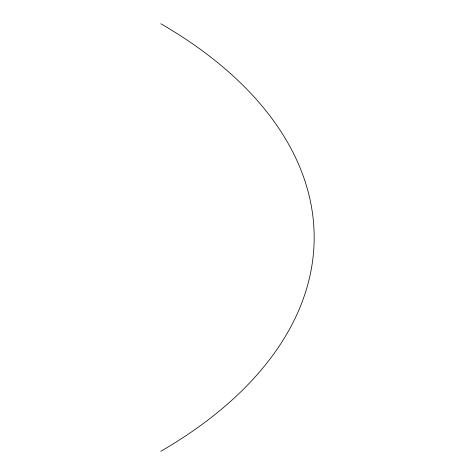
<?xml version="1.0" encoding="UTF-8"?>
<svg xmlns="http://www.w3.org/2000/svg" width="475" height="475" viewBox="0 0 475 475"><rect width="100%" height="100%" fill="white"/><g stroke="black" fill="none" stroke-linecap="round" stroke-linejoin="round"><path stroke-width="0.71" d="M160.823 23.75A523.581 302.29 0 0 1 160.823 451.25"/></g></svg>
